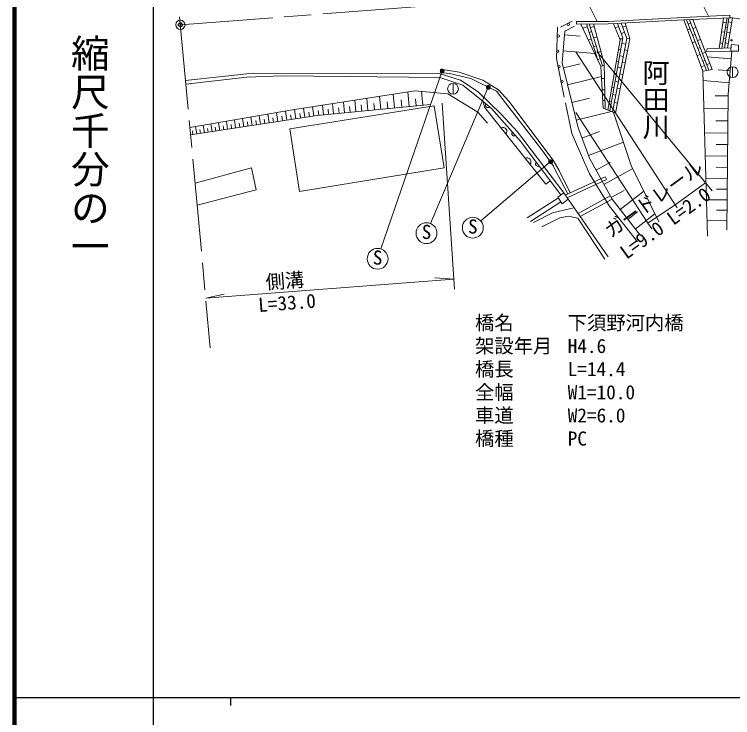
# Model space of a CAD drawing. Units: millimetres at full size, sheet at 1:1000; details may follow other scales. Extents: x 40000 to 680000, y 20000 to 380000.
# Drawn here: x 40000 to 133037, y 202409 to 293548 of the extents above; entities that cross this region are included whole.
import ezdxf
from ezdxf.enums import TextEntityAlignment as Align

# ---------------------------------------------------------------- set-up
doc = ezdxf.new("R2010")
doc.units = ezdxf.units.MM
doc.header["$LTSCALE"] = 1000
doc.header["$PDMODE"] = 32
doc.header["$PDSIZE"] = 500
doc.linetypes.add('CHAIN', pattern=[18.5, 12, -1.5, 3.5, -1.5])
for name, color, linetype, lineweight in [('M-BGD', 7, 'Continuous', 13), ('M-BGD-EXST', 7, 'Continuous', 13), ('M-BMK', 2, 'CHAIN', 13), ('M-BMK-SRVR', 3, 'Continuous', 13), ('M-STR-HTXT', 7, 'Continuous', 13), ('M-STR-STR1', 1, 'Continuous', 13), ('M-TTL', 2, 'Continuous', 140), ('M-TTL-BAND', 7, 'Continuous', 25)]:
    doc.layers.add(name, color=color, linetype=linetype, lineweight=lineweight)
doc.layers.add('M-BMK-HTXT', color=7, linetype='Continuous')
doc.layers.add('M-OTRS', color=6, linetype='Continuous')
doc.styles.add('@ＭＳ ゴシック', font='')
doc.styles.add('ＭＳ ゴシック', font='')
doc.styles.get('@ＭＳ ゴシック').set_extended_font_data('@MS Gothic')
doc.styles.get('ＭＳ ゴシック').set_extended_font_data('MS Gothic')

msp = doc.modelspace()

# ---------------------------------------------------------------- hatches: boundary and pattern name
at = {"layer": 'M-BGD-EXST'}
for points in [[(95635, 286336, -1), (95196, 286096, -0.41421), (95296, 286436, -0.41421)], [(101610, 284213, -1), (101171, 283974, -0.41421), (101271, 284313, -0.41421)], [(109673, 274581, -1), (109234, 274342, -0.41421), (109334, 274681, -0.41421)]]:
    msp.add_hatch(color=256, dxfattribs=at).paths.add_polyline_path(points)

# ---------------------------------------------------------------- linework, layer by layer
at = {"layer": 'M-BGD'}
for p, q in [((132316, 293077), (131626, 289156)), ((132560, 293088), (131994, 289168)), ((110722, 291877), (112261, 292658)), ((114090, 292299), (115524, 287757)), ((114466, 292300), (116189, 286884)), ((127040, 292839), (129653, 286269)), ((127614, 292439), (127256, 292297)), ((129950, 286321), (127454, 292858)), ((131860, 293057), (131282, 289144)), ((131784, 292545), (132209, 292470)), ((132487, 292583), (132932, 292509)), ((113635, 291748), (114207, 291929)), ((114779, 291317), (114435, 291208)), ((114607, 291857), (115093, 291990)), ((117798, 291830), (118269, 291932)), ((118614, 291016), (119029, 291228)), ((118783, 291877), (119247, 292014)), ((127504, 291672), (127177, 291550)), ((128265, 291839), (127897, 291699)), ((131599, 291290), (131990, 291221)), ((132110, 291902), (132383, 291863)), ((111248, 290887), (113297, 290716)), ((114694, 290385), (114356, 290225)), ((115465, 290629), (115040, 290494)), ((118795, 290386), (118394, 290376)), ((119333, 290425), (119723, 290393)), ((128193, 290923), (127856, 290788)), ((128870, 290283), (128492, 290139)), ((131859, 290478), (132176, 290432)), ((132284, 291178), (132706, 291150)), ((115372, 289450), (115025, 289340)), ((118690, 289788), (119192, 289691)), ((128166, 290009), (127802, 289874)), ((131385, 289842), (131736, 289781)), ((132092, 289848), (132478, 289783)), ((111077, 288838), (115175, 288497)), ((115290, 288498), (115195, 288453)), ((115981, 288736), (115635, 288626)), ((118541, 288938), (118235, 288990)), ((119049, 288950), (119430, 288877)), ((128826, 289264), (128512, 289139)), ((129514, 288627), (129126, 288479)), ((118276, 287436), (117978, 287487)), ((118409, 288188), (118884, 288096)), ((128822, 288358), (128423, 288209)), ((129469, 287581), (129177, 287465)), ((132849, 287785), (129741, 288045)), ((111113, 286603), (113309, 287142)), ((115972, 286811), (116405, 286957)), ((118147, 286698), (118597, 286611)), ((118742, 287360), (119122, 287287)), ((129391, 286929), (128960, 286768)), ((130072, 287194), (129675, 287042)), ((133036, 286763), (133036, 285363)), ((62172, 284975), (70870, 285922)), ((118005, 285892), (117713, 285942)), ((118445, 285822), (118825, 285748)), ((129177, 286185), (129785, 264814)), ((132718, 286231), (131164, 286361)), ((62214, 284516), (70111, 285388)), ((111652, 284408), (116043, 285485)), ((116055, 285245), (116445, 285254)), ((118242, 284770), (117828, 284886)), ((132588, 284677), (129212, 284960)), ((96818, 284605), (96818, 283205)), ((116134, 283769), (116480, 283777)), ((117684, 284068), (117401, 284116)), ((118094, 284002), (118474, 283929)), ((87477, 281251), (87315, 282925)), ((89256, 281423), (89084, 283202)), ((91146, 281605), (90964, 283496)), ((92927, 281777), (92756, 283558)), ((117524, 283155), (117916, 283079)), ((132461, 282988), (130768, 283007)), ((81353, 280661), (81226, 281973)), ((82747, 280795), (82612, 282189)), ((84228, 280938), (84086, 282420)), ((85803, 281090), (85651, 282665)), ((86640, 281171), (86559, 282008)), ((88366, 281337), (88280, 282227)), ((90201, 281514), (90110, 282459)), ((92037, 281691), (91951, 282582)), ((101565, 281545), (101080, 281940)), ((112215, 282115), (114508, 282677)), ((116208, 282370), (116513, 282377)), ((117356, 282198), (117080, 282245)), ((117730, 282116), (118109, 282043)), ((75294, 279849), (75116, 281003)), ((76463, 280030), (76283, 281199)), ((77635, 280211), (77455, 281383)), ((78810, 280392), (78629, 281566)), ((79424, 280475), (79365, 281092)), ((80041, 280535), (79922, 281769)), ((80697, 280598), (80634, 281254)), ((82050, 280728), (81983, 281425)), ((83488, 280867), (83416, 281608)), ((85016, 281014), (84940, 281802)), ((132443, 281295), (129315, 281329)), ((69723, 278990), (69560, 280047)), ((70798, 279156), (70633, 280232)), ((71893, 279325), (71724, 280419)), ((73007, 279497), (72835, 280610)), ((73574, 279584), (73486, 280151)), ((74140, 279671), (73966, 280805)), ((74717, 279760), (74628, 280337)), ((75879, 279940), (75788, 280524)), ((77049, 280120), (76959, 280706)), ((78223, 280301), (78132, 280888)), ((112777, 279821), (117364, 280947)), ((64614, 278202), (64464, 279171)), ((65602, 278354), (65450, 279340)), ((66605, 278509), (66451, 279512)), ((67626, 278666), (67469, 279688)), ((68146, 278747), (68066, 279266)), ((68665, 278827), (68505, 279866)), ((69194, 278908), (69113, 279437)), ((70261, 279073), (70178, 279611)), ((71346, 279240), (71261, 279788)), ((72450, 279411), (72364, 279968)), ((132426, 279731), (130862, 279748)), ((63131, 277973), (63058, 278449)), ((63625, 278049), (63478, 279001)), ((64119, 278125), (64045, 278610)), ((65108, 278278), (65032, 278771)), ((66104, 278431), (66026, 278933)), ((67116, 278588), (67037, 279098)), ((103060, 278821), (103677, 278046)), ((104908, 277832), (104494, 278301)), ((113519, 277519), (115785, 278377)), ((132409, 278167), (129404, 278199)), ((114376, 275253), (118908, 276969)), ((132393, 276664), (130890, 276681)), ((106171, 274907), (106788, 274132)), ((132376, 275162), (129490, 275193)), ((107973, 273885), (107596, 274384)), ((115345, 273362), (117209, 274391)), ((116375, 271499), (120101, 273557)), ((132361, 273719), (130917, 273734)), ((132345, 272275), (129572, 272305)), ((117312, 269802), (119008, 270739)), ((132330, 270889), (130943, 270904)), ((113016, 267731), (117184, 270033)), ((118468, 268250), (121531, 270626)), ((110476, 269765), (106405, 267189)), ((110791, 269250), (106854, 266715)), ((111713, 269600), (116932, 262111)), ((117431, 269587), (113267, 267370)), ((132315, 269502), (129651, 269531)), ((119451, 266984), (120717, 267966)), ((132300, 268170), (130968, 268185)), ((120433, 265717), (122966, 267682)), ((132286, 266838), (129727, 266866))]:
    msp.add_line(p, q, dxfattribs=at)
for points in [[(132683, 293094), (133034, 293119), (132378, 289181)], [(133034, 293119), (136089, 292666), (148620, 292372), (159954, 291364), (159912, 289158), (159071, 287268), (156696, 287121), (157222, 285272), (160059, 285377), (163111, 280221), (165804, 274921), (170471, 268594), (174719, 263716)], [(113376, 292297), (115972, 286811), (116261, 281380), (117860, 280752), (119723, 290393), (119127, 292422)], [(116539, 281271), (116400, 287201), (115009, 292301)], [(117589, 292341), (118449, 290241), (116890, 281133)], [(118105, 292368), (118813, 290486), (117151, 281031)], [(118587, 292394), (119333, 290425), (117495, 280895)], [(127862, 292876), (130382, 286396), (129177, 286185), (126703, 292824)], [(111195, 282831), (110201, 287824), (110343, 291877)], [(112562, 292028), (111288, 291369), (110947, 287280), (113017, 278845), (114541, 274818), (117431, 269587), (121046, 264927)], [(132855, 289610), (132800, 288781), (133783, 288781), (133805, 289565), (132856, 289629)], [(115635, 288626), (115893, 287813), (115571, 287660)], [(132827, 289196), (129736, 289093), (129657, 288725), (132800, 288781)], [(132932, 288781), (132464, 283193), (132273, 265628)], [(70870, 285922), (95022, 285905), (97801, 285037), (100060, 283516), (103069, 280625), (105158, 278335), (111181, 270414)], [(111704, 270289), (110068, 273411), (109832, 273890), (108471, 275817), (102447, 283599), (99133, 285236), (96378, 285901), (95198, 286033), (95204, 286425), (97612, 286075), (100691, 285024), (102730, 283766), (104028, 282279), (109795, 274652), (110587, 273325), (111992, 270420)], [(70111, 285388), (74710, 285572), (95124, 285368), (98074, 284382), (100716, 282236)], [(62736, 278874), (76030, 281160), (91884, 283640), (96160, 283241), (100021, 280863), (101298, 279453)], [(100716, 282236), (100898, 281542), (108838, 271552), (109408, 271982)], [(100716, 282236), (101785, 281367), (105505, 277156), (110796, 270143)], [(111402, 282086), (112216, 278104), (114480, 272871), (117026, 268723), (120726, 264083)], [(62824, 277925), (79225, 280456), (93923, 281873)], [(117627, 280844), (119900, 273970), (123457, 266676)], [(63404, 271659), (70708, 273674), (71300, 270829), (63665, 268830)], [(111364, 270134), (116537, 272484), (116681, 272146), (111607, 269762)], [(107241, 266589), (109709, 267815), (112488, 268488)], [(108321, 266029), (110650, 267169), (111759, 267377), (112980, 267120), (116466, 261838)]]:
    msp.add_lwpolyline(points, dxfattribs=at)
for points in [[(75683, 278710), (76933, 270584), (95651, 273660), (94371, 281675)], [(110411, 269871), (110943, 269000), (111713, 269600), (111181, 270414)]]:
    msp.add_lwpolyline(points, close=True, dxfattribs=at)
for centre, radius in [((111768, 292240), 150), ((110454, 290761), 150), ((132890, 290196), 100), ((110384, 288762), 150), ((110561, 286783), 150), ((133036, 286063), 700), ((110952, 284822), 150), ((96818, 283905), 700)]:
    msp.add_circle(centre, radius, dxfattribs=at)
for centre, radius, start, end in [((101357, 281785), 318, 150.79301, 311.01074), ((103292, 278373), 505, 319.65162, 117.30981), ((104742, 278103), 318, 141.34964, 301.56738), ((106403, 274459), 505, 319.65162, 117.30981), ((107828, 274167), 318, 136.92329, 297.14102)]:
    msp.add_arc(centre, radius, start, end, dxfattribs=at)
at = {"layer": 'M-BGD-EXST'}
for p, q in [((95415, 286216), (87489, 263151)), ((101391, 284094), (93908, 266440)), ((109454, 274462), (100413, 266774))]:
    msp.add_line(p, q, dxfattribs=at)
for centre, radius in [((95415, 286216), 250), ((101391, 284094), 250), ((109454, 274462), 250), ((99384, 265899), 1350), ((93381, 265197), 1350), ((87050, 261874), 1350)]:
    msp.add_circle(centre, radius, dxfattribs=at)
at = {"layer": 'M-BMK'}
msp.add_line((58000, 330062), (65379, 250313), dxfattribs=at)
msp.add_lwpolyline([(61503, 292199), (99580, 295124), (125073, 297019), (138414, 297669), (152143, 297435), (162124, 296694), (170680, 295488), (180315, 293473), (190483, 290718), (201689, 286786), (210252, 283057), (220130, 278079), (227565, 273707), (238754, 266165), (250950, 255859)], dxfattribs=at)
at = {"layer": 'M-BMK-SRVR'}
msp.add_circle((61503, 292199), 600, dxfattribs=at)
at = {"layer": 'M-OTRS'}
msp.add_point((61503, 292199), dxfattribs=at)
at = {"layer": 'M-STR-HTXT'}
for p, q in [((125843, 268476), (112709, 288673)), ((115459, 288746), (130376, 270678)), ((96990, 257933), (95418, 282040)), ((129525, 271708), (125595, 268857)), ((125595, 268857), (122074, 266479)), ((64781, 256774), (96905, 259232)), ((96905, 259232), (94455, 259387)), ((64781, 256774), (67179, 257300))]:
    msp.add_line(p, q, dxfattribs=at)
msp.add_lwpolyline([(122588, 265766), (122074, 266479), (112742, 280837)], dxfattribs=at)
at = {"layer": 'M-STR-STR1'}
for p, q in [((129907, 293301), (124859, 303515)), ((115479, 292635), (110722, 302350)), ((132683, 293094), (132668, 293426)), ((112809, 292295), (112808, 292628))]:
    msp.add_line(p, q, dxfattribs=at)
for points in [[(112808, 292628), (116926, 292638), (126686, 293156), (132668, 293426)], [(112809, 292295), (116935, 292306), (126703, 292824), (132683, 293094)]]:
    msp.add_lwpolyline(points, dxfattribs=at)
at = {"layer": 'M-TTL'}
msp.add_line((40000, 380000), (40000, 20000), dxfattribs=at)
at = {"layer": 'M-TTL-BAND'}
for p, q in [((58000, 370000), (58000, 20000)), ((40000, 205000), (579000, 205000)), ((68000, 205000), (68000, 204000))]:
    msp.add_line(p, q, dxfattribs=at)

# ---------------------------------------------------------------- texts
at = {"layer": 'M-BGD-EXST', "style": 'ＭＳ ゴシック'}
for p in [(92726, 263904), (98729, 264607), (86395, 260581)]:
    msp.add_text('S', height=1833, rotation=358.508, dxfattribs=at).set_placement(p, align=Align.BOTTOM_LEFT)
at = {"layer": 'M-BMK-HTXT', "style": '@ＭＳ ゴシック'}
msp.add_text('阿田川', height=2566, rotation=270, dxfattribs=at).set_placement((123083, 287752), align=Align.MIDDLE_LEFT)
at = {"layer": 'M-STR-HTXT', "style": 'ＭＳ ゴシック'}
for s, rotation, p in [('ガードレール', 35.956, (117583, 264064)), ('L=9.0 L=2.0', 35.956, (119621, 261289)), ('側溝\u3000', 4.376, (72659, 257377)), ('L=33.0', 4.376, (71699, 254422))]:
    msp.add_text(s, height=1833, rotation=rotation, dxfattribs=at).set_placement(p, align=Align.BOTTOM_LEFT)
for s, p in [('橋名', (99672, 252112)), ('下須野河内橋', (111672, 252112)), ('架設年月', (99672, 249112)), ('H4.6', (111672, 249112)), ('橋長', (99672, 246112)), ('L=14.4', (111672, 246112)), ('全幅', (99672, 243112)), ('W1=10.0', (111672, 243112)), ('車道', (99672, 240112)), ('W2=6.0', (111672, 240112)), ('橋種', (99672, 237112)), ('PC', (111672, 237112))]:
    msp.add_text(s, height=1833, dxfattribs=at).set_placement(p, align=Align.BOTTOM_LEFT)
at = {"layer": 'M-TTL-BAND', "style": '@ＭＳ ゴシック'}
msp.add_text('縮尺千分の一', height=3666, rotation=270, dxfattribs=at).set_placement((49777, 261030), align=Align.MIDDLE_RIGHT)

doc.saveas('drawing.dxf')
